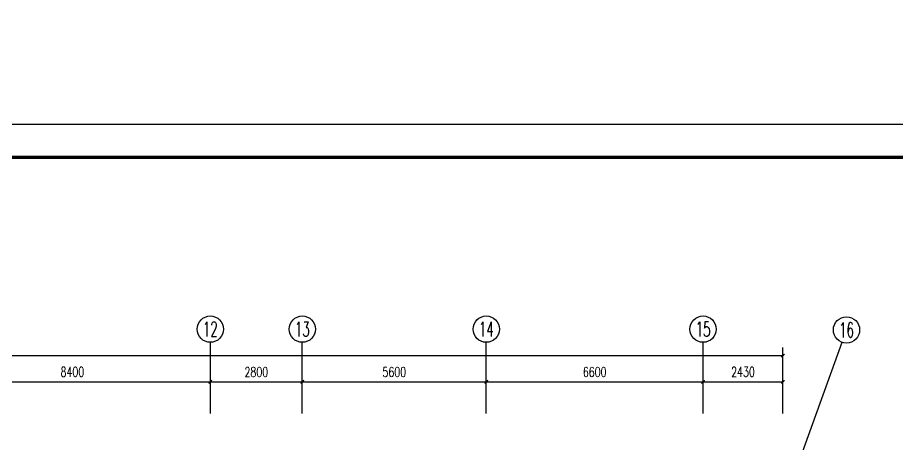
# Model space of a CAD drawing. Extents: x 2166032 to 5302137, y 581493 to 2416206.
# Drawn here: x 2622521 to 2649304, y 1160099 to 1173087 of the extents above; entities that cross this region are included whole.
import ezdxf
from ezdxf.enums import TextEntityAlignment as Align

# ---------------------------------------------------------------- set-up
doc = ezdxf.new("R2010")
doc.units = 0
doc.header["$LTSCALE"] = 1000
doc.header["$MEASUREMENT"] = 0
for name, color, linetype in [('AXIS', 3, 'Continuous'), ('AXIS_TEXT', 7, 'Continuous'), ('PUB_TITLE', 137, 'Continuous')]:
    doc.layers.add(name, color=color, linetype=linetype)
doc.styles.add('_TCH_AXIS', font='complex_.ttf')
doc.styles.add('COMPLEX', font='complex_.ttf')
doc.styles.add('DIM_FONT', font='simplex_.ttf', dxfattribs={"width": 0.7})
doc.dimstyles.new('DIMN', dxfattribs={"dimtxt": 300, "dimasz": 100, "dimexe": 250, "dimexo": 300, "dimgap": 150, "dimtad": 1, "dimdec": 0, "dimzin": 0, "dimdsep": 46, "dimtxsty": 'DIM_FONT', "dimblk": 'ARCHTICK', "dimcen": 0.09, "dimclrt": 7, "dimazin": 2, "dimtfac": 1, "dimtdec": 0, "dimtix": 1, "dimtmove": 2, "dimatfit": 3, "dimldrblk": 'ARCHTICK', "dimfxl": 1, "dimtolj": 1, "dimtzin": 0, "dimarcsym": 0})

# ---------------------------------------------------------------- blocks, each defined once
blk = doc.blocks.new('_ArchTick')
at = {"color": 0, "linetype": 'ByBlock', "const_width": 0.4}
blk.add_lwpolyline([(-0.5, -0.5), (0.5, 0.5)], dxfattribs=at)
blk = doc.blocks.new('*D2690')
at = {"layer": 'AXIS', "color": 0, "lineweight": -2}
for p, q in [((2619989, 1161036), (2619989, 1162251)), ((2628389, 1161036), (2628389, 1162251)), ((2619989, 1162001), (2628389, 1162001))]:
    blk.add_line(p, q, dxfattribs=at)
at = {"layer": 'Defpoints', "color": 0}
for p in [(2628389, 1162001), (2619989, 1160736), (2628389, 1160736)]:
    blk.add_point(p, dxfattribs=at)
at = {"layer": 'AXIS', "color": 0, "lineweight": -2, "xscale": 100, "yscale": 100, "zscale": 100, "rotation": 180}
blk.add_blockref('_ArchTick', (2619989, 1162001), dxfattribs=at)
at = {"layer": 'AXIS', "color": 0, "lineweight": -2, "xscale": 100, "yscale": 100, "zscale": 100}
blk.add_blockref('_ArchTick', (2628389, 1162001), dxfattribs=at)
at = {"layer": 'AXIS', "color": 7, "insert": (2624189, 1162306), "char_height": 300, "attachment_point": 5, "style": 'DIM_FONT'}
blk.add_mtext('\\A1;8400', dxfattribs=at)
blk = doc.blocks.new('*D2691')
at = {"layer": 'AXIS', "color": 0, "lineweight": -2}
for p, q in [((2628389, 1161036), (2628389, 1162251)), ((2631189, 1161036), (2631189, 1162251)), ((2628389, 1162001), (2631189, 1162001))]:
    blk.add_line(p, q, dxfattribs=at)
at = {"layer": 'Defpoints', "color": 0}
for p in [(2631189, 1162001), (2628389, 1160736), (2631189, 1160736)]:
    blk.add_point(p, dxfattribs=at)
at = {"layer": 'AXIS', "color": 0, "lineweight": -2, "xscale": 100, "yscale": 100, "zscale": 100, "rotation": 180}
blk.add_blockref('_ArchTick', (2628389, 1162001), dxfattribs=at)
at = {"layer": 'AXIS', "color": 0, "lineweight": -2, "xscale": 100, "yscale": 100, "zscale": 100}
blk.add_blockref('_ArchTick', (2631189, 1162001), dxfattribs=at)
at = {"layer": 'AXIS', "color": 7, "insert": (2629789, 1162302), "char_height": 300, "attachment_point": 5, "style": 'DIM_FONT'}
blk.add_mtext('\\A1;2800', dxfattribs=at)
blk = doc.blocks.new('*D2692')
at = {"layer": 'AXIS', "color": 0, "lineweight": -2}
for p, q in [((2631189, 1161036), (2631189, 1162251)), ((2636789, 1161036), (2636789, 1162251)), ((2631189, 1162001), (2636789, 1162001))]:
    blk.add_line(p, q, dxfattribs=at)
at = {"layer": 'Defpoints', "color": 0}
for p in [(2636789, 1162001), (2631189, 1160736), (2636789, 1160736)]:
    blk.add_point(p, dxfattribs=at)
at = {"layer": 'AXIS', "color": 0, "lineweight": -2, "xscale": 100, "yscale": 100, "zscale": 100, "rotation": 180}
blk.add_blockref('_ArchTick', (2631189, 1162001), dxfattribs=at)
at = {"layer": 'AXIS', "color": 0, "lineweight": -2, "xscale": 100, "yscale": 100, "zscale": 100}
blk.add_blockref('_ArchTick', (2636789, 1162001), dxfattribs=at)
at = {"layer": 'AXIS', "color": 7, "insert": (2633989, 1162302), "char_height": 300, "attachment_point": 5, "style": 'DIM_FONT'}
blk.add_mtext('\\A1;5600', dxfattribs=at)
blk = doc.blocks.new('*D2693')
at = {"layer": 'AXIS', "color": 0, "lineweight": -2}
for p, q in [((2636789, 1161036), (2636789, 1162251)), ((2643389, 1161036), (2643389, 1162251)), ((2636789, 1162001), (2643389, 1162001))]:
    blk.add_line(p, q, dxfattribs=at)
at = {"layer": 'Defpoints', "color": 0}
for p in [(2643389, 1162001), (2636789, 1160736), (2643389, 1160736)]:
    blk.add_point(p, dxfattribs=at)
at = {"layer": 'AXIS', "color": 0, "lineweight": -2, "xscale": 100, "yscale": 100, "zscale": 100, "rotation": 180}
blk.add_blockref('_ArchTick', (2636789, 1162001), dxfattribs=at)
at = {"layer": 'AXIS', "color": 0, "lineweight": -2, "xscale": 100, "yscale": 100, "zscale": 100}
blk.add_blockref('_ArchTick', (2643389, 1162001), dxfattribs=at)
at = {"layer": 'AXIS', "color": 7, "insert": (2640089, 1162302), "char_height": 300, "attachment_point": 5, "style": 'DIM_FONT'}
blk.add_mtext('\\A1;6600', dxfattribs=at)
blk = doc.blocks.new('*D2694')
at = {"layer": 'AXIS', "color": 0, "lineweight": -2}
for p, q in [((2643389, 1161036), (2643389, 1162251)), ((2645819, 1161036), (2645819, 1162251)), ((2643389, 1162001), (2645819, 1162001))]:
    blk.add_line(p, q, dxfattribs=at)
at = {"layer": 'Defpoints', "color": 0}
for p in [(2645819, 1162001), (2643389, 1160736), (2645819, 1160736)]:
    blk.add_point(p, dxfattribs=at)
at = {"layer": 'AXIS', "color": 0, "lineweight": -2, "xscale": 100, "yscale": 100, "zscale": 100, "rotation": 180}
blk.add_blockref('_ArchTick', (2643389, 1162001), dxfattribs=at)
at = {"layer": 'AXIS', "color": 0, "lineweight": -2, "xscale": 100, "yscale": 100, "zscale": 100}
blk.add_blockref('_ArchTick', (2645819, 1162001), dxfattribs=at)
at = {"layer": 'AXIS', "color": 7, "insert": (2644604, 1162306), "char_height": 300, "attachment_point": 5, "style": 'DIM_FONT'}
blk.add_mtext('\\A1;2430', dxfattribs=at)
blk = doc.blocks.new('*D2695')
at = {"layer": 'AXIS', "color": 0, "lineweight": -2}
for p, q in [((2568189, 1161336), (2568189, 1163051)), ((2645819, 1161336), (2645819, 1163051)), ((2568189, 1162801), (2645819, 1162801))]:
    blk.add_line(p, q, dxfattribs=at)
at = {"layer": 'Defpoints', "color": 0}
for p in [(2645819, 1162801), (2568189, 1161036), (2645819, 1161036)]:
    blk.add_point(p, dxfattribs=at)
at = {"layer": 'AXIS', "color": 0, "lineweight": -2, "xscale": 100, "yscale": 100, "zscale": 100, "rotation": 180}
blk.add_blockref('_ArchTick', (2568189, 1162801), dxfattribs=at)
at = {"layer": 'AXIS', "color": 0, "lineweight": -2, "xscale": 100, "yscale": 100, "zscale": 100}
blk.add_blockref('_ArchTick', (2645819, 1162801), dxfattribs=at)
at = {"layer": 'AXIS', "color": 7, "insert": (2607004, 1163102), "char_height": 300, "attachment_point": 5, "style": 'DIM_FONT'}
blk.add_mtext('\\A1;77630', dxfattribs=at)
blk = doc.blocks.new('_AXISO')
blk.add_circle((0, 0), 0.5)
at = {"layer": 'AXIS_TEXT', "style": 'COMPLEX', "width": 1.171875}
blk.add_attdef('A', text='', height=0.56, dxfattribs=at).set_placement((-0.25, -0.28), (0.25, -0.28), align=Align.FIT)

msp = doc.modelspace()

# ---------------------------------------------------------------- linework, layer by layer
msp.add_circle((2604640.5, 1020101.3), 438608.5)
at = {"layer": 'AXIS'}
for p, q in [((2628388.9, 1161285.3), (2628388.9, 1163206.7)), ((2631188.9, 1161285.3), (2631188.9, 1163206.7)), ((2636788.9, 1161285.3), (2636788.9, 1163206.7)), ((2643388.9, 1161285.3), (2643388.9, 1163206.7)), ((2646281, 1159500.3), (2647619.1, 1163206.7))]:
    msp.add_line(p, q, dxfattribs=at)
msp.add_circle((2647754.9, 1163582.9), 400, dxfattribs=at)
at = {"layer": 'PUB_TITLE'}
msp.add_lwpolyline([(2553070.3, 1110434.8), (2658170.3, 1110434.8), (2658170.3, 1169834.8), (2553070.3, 1169834.8)], close=True, dxfattribs=at)
at = {"layer": 'PUB_TITLE', "const_width": 100}
msp.add_lwpolyline([(2555570.3, 1111434.8), (2657170.3, 1111434.8), (2657170.3, 1168834.8), (2555570.3, 1168834.8)], close=True, dxfattribs=at)

# ---------------------------------------------------------------- block references
at = {"layer": 'AXIS'}
ref = msp.add_blockref('_AXISO', (2628388.9, 1163606.7), dxfattribs=dict(at, xscale=800, yscale=800, zscale=800))
ref.add_attrib('A', '12', dxfattribs={"layer": 'AXIS_TEXT', "height": 452.55, "style": '_TCH_AXIS', "width": 0.597514}).set_placement((2628162.6, 1163380.4), (2628615.2, 1163380.4), align=Align.FIT)
ref = msp.add_blockref('_AXISO', (2631188.9, 1163606.7), dxfattribs=dict(at, xscale=800, yscale=800, zscale=800))
ref.add_attrib('A', '13', dxfattribs={"layer": 'AXIS_TEXT', "height": 452.55, "style": '_TCH_AXIS', "width": 0.597514}).set_placement((2630962.6, 1163380.4), (2631415.2, 1163380.4), align=Align.FIT)
ref = msp.add_blockref('_AXISO', (2636788.9, 1163606.7), dxfattribs=dict(at, xscale=800, yscale=800, zscale=800))
ref.add_attrib('A', '14', dxfattribs={"layer": 'AXIS_TEXT', "height": 452.55, "style": '_TCH_AXIS', "width": 0.581255}).set_placement((2636562.6, 1163380.4), (2637015.2, 1163380.4), align=Align.FIT)
ref = msp.add_blockref('_AXISO', (2643388.9, 1163606.7), dxfattribs=dict(at, xscale=800, yscale=800, zscale=800))
ref.add_attrib('A', '15', dxfattribs={"layer": 'AXIS_TEXT', "height": 452.55, "style": '_TCH_AXIS', "width": 0.597514}).set_placement((2643162.6, 1163380.4), (2643615.2, 1163380.4), align=Align.FIT)

# ---------------------------------------------------------------- texts
at = {"layer": 'AXIS_TEXT', "style": '_TCH_AXIS', "width": 0.597514}
msp.add_text('16', height=452.55, dxfattribs=at).set_placement((2647528.6, 1163356.7), (2647981.2, 1163356.7), align=Align.FIT)

# ---------------------------------------------------------------- dimensions: what is measured, and where the dimension line sits
at = {"layer": 'AXIS'}
for p1, p2, distance, picture, middle in [((2568188.9, 1161036.2), (2645818.9, 1161036.2), 1764.6, '*D2695', (2607003.9, 1163102.2)), ((2619988.9, 1160736.2), (2628388.9, 1160736.2), 1264.6, '*D2690', (2624188.9, 1162305.6)), ((2628388.9, 1160736.2), (2631188.9, 1160736.2), 1264.6, '*D2691', (2629788.9, 1162302.2)), ((2631188.9, 1160736.2), (2636788.9, 1160736.2), 1264.6, '*D2692', (2633988.9, 1162302.2)), ((2636788.9, 1160736.2), (2643388.9, 1160736.2), 1264.6, '*D2693', (2640088.9, 1162302.2)), ((2643388.9, 1160736.2), (2645818.9, 1160736.2), 1264.6, '*D2694', (2644603.9, 1162305.6))]:
    dim = msp.add_aligned_dim(p1=p1, p2=p2, distance=distance, dimstyle='DIMN', dxfattribs=at)
    dim.commit()
    dim.dimension.update_dxf_attribs({"geometry": picture, "text_midpoint": middle})

doc.saveas('drawing.dxf')
